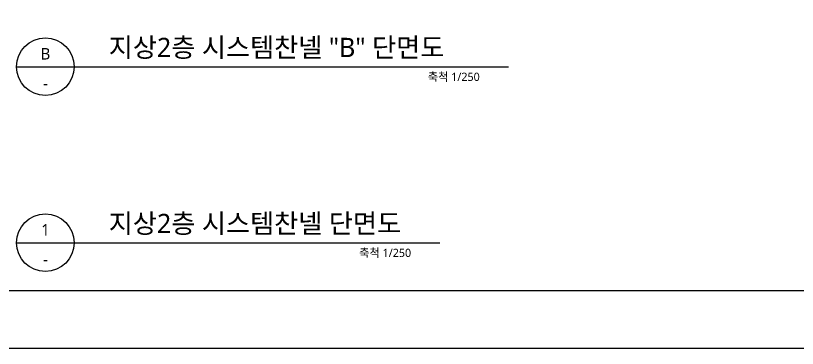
# Model space of a CAD drawing. Header units: millimetres. Extents: x 0 to 268175, y 0 to 74250.
# Drawn here: x 72077 to 107694, y 0 to 15164 of the extents above; entities that cross this region are included whole.
import ezdxf
from ezdxf.enums import TextEntityAlignment as Align

# ---------------------------------------------------------------- set-up
doc = ezdxf.new("R2010")
doc.units = ezdxf.units.MM
doc.header["$LTSCALE"] = 200
doc.layers.get('DEFPOINTS').update_dxf_attribs({"color": 137})
doc.layers.add('AA-MKXS', color=3, linetype='Continuous')
doc.layers.add('WALL-D', color=3, linetype='Continuous')
doc.styles.add('스타일1', font='malgun.ttf')

# ---------------------------------------------------------------- blocks, each defined once
blk = doc.blocks.new('sheet-line')
at = {"layer": 'DEFPOINTS'}
blk.add_lwpolyline([(168200, -356400), (0, -356400), (0, -237600), (168200, -237600)], close=True, dxfattribs=at)

msp = doc.modelspace()

# ---------------------------------------------------------------- linework, layer by layer
at = {"layer": 'AA-MKXS', "color": 7}
for p, q in [((72119.1, 12835.3), (94535, 12835.3)), ((72119.1, 4812.5), (91408.7, 4812.5))]:
    msp.add_line(p, q, dxfattribs=at)
for centre in [(73431.7, 12835.3), (73431.7, 4812.5)]:
    msp.add_circle(centre, 1312.6, dxfattribs=at)
at = {"layer": 'DEFPOINTS'}
msp.add_lwpolyline([(39452.5, 71625), (125327.5, 71625), (125327.5, 2625), (39452.5, 2625)], close=True, dxfattribs=at)
msp.add_lwpolyline([(39452.5, 71625), (125327.5, 71625), (125327.5, 2625), (39452.5, 2625)], close=True, dxfattribs=at)

# ---------------------------------------------------------------- block references
at = {"layer": 'WALL-D', "xscale": 0.625, "yscale": 0.625, "zscale": 0.625}
msp.add_blockref('sheet-line', (33640, 222750), dxfattribs=at)
msp.add_blockref('sheet-line', (33640, 222750), dxfattribs=at)

# ---------------------------------------------------------------- texts
at = {"layer": 'AA-MKXS', "linetype": 'Continuous', "style": '스타일1'}
for s, p in [('지상2층 시스템찬넬 "B" 단면도', (76319.4, 13278.6)), ('지상2층 시스템찬넬 단면도', (76319.4, 5255.8))]:
    msp.add_text(s, height=875, dxfattribs=at).set_placement(p)
for s, p in [('B', (73436.1, 13162.8)), ('1', (73436.1, 5140))]:
    msp.add_text(s, height=525, dxfattribs=at).set_placement(p, align=Align.CENTER)
for p in [(93222.4, 12375.9), (90096.1, 4353.1)]:
    msp.add_text('축척 1/250', height=375, dxfattribs=at).set_placement(p, align=Align.MIDDLE_RIGHT)
at = {"layer": 'AA-MKXS', "style": '스타일1'}
for p in [(73431.7, 12084.9), (73431.7, 4062.1)]:
    msp.add_text('-', height=525, dxfattribs=at).set_placement(p, align=Align.MIDDLE)

doc.saveas('drawing.dxf')
